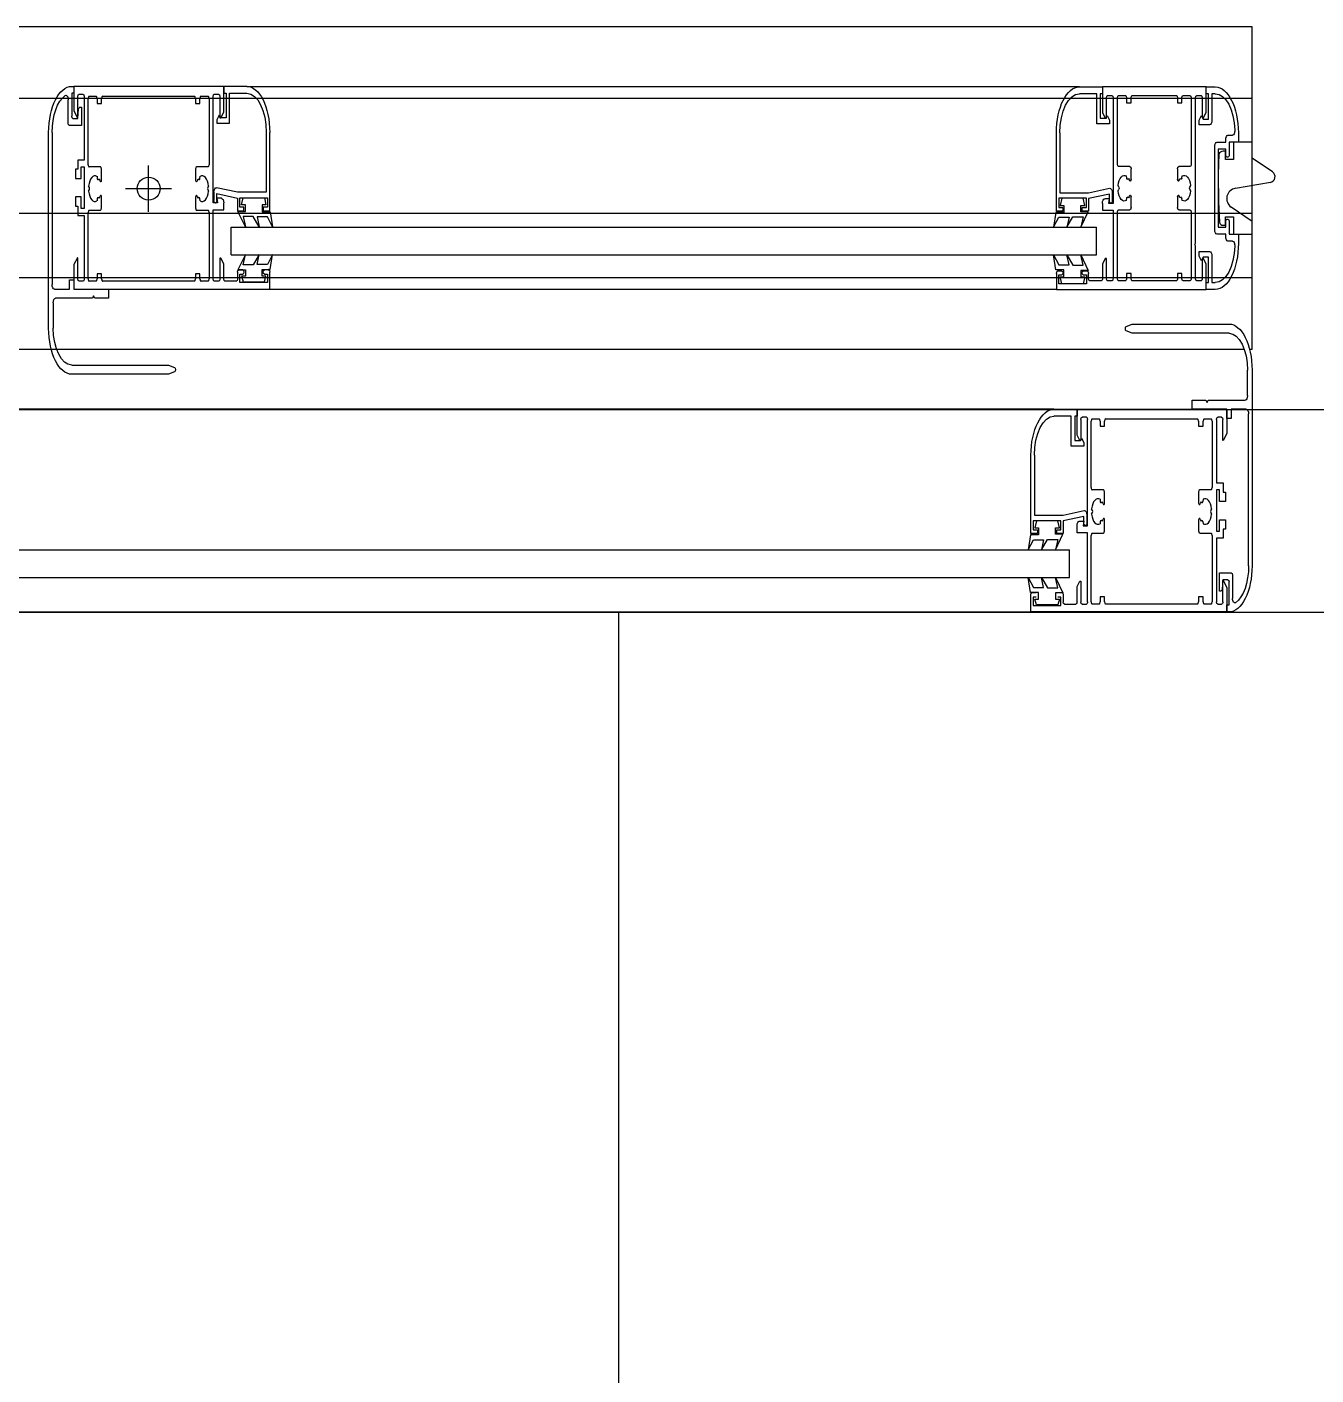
# Model space of a CAD drawing. Header units: millimetres. Extents: x 1478096 to 1808313, y 619971 to 762366.
# Drawn here: x 1616256 to 1617375, y 648465 to 649636 of the extents above; entities that cross this region are included whole.
import ezdxf

# ---------------------------------------------------------------- set-up
doc = ezdxf.new("R2010")
doc.units = ezdxf.units.MM
doc.header["$LTSCALE"] = 10
doc.layers.add('DC-ARQ-CARPINTERIAS', color=7, linetype='Continuous')

# ---------------------------------------------------------------- blocks, each defined once
blk = doc.blocks.new('PUERTAS AUTO.')
at = {"layer": 'DC-ARQ-CARPINTERIAS', "ltscale": 200}
for p, q in [((1555.2505, 727.1951), (1555.2505, 729.0549, 0)), ((1550.9757, 727.1955), (1556.5254, 727.1955)), ((1554.7204, 727.1951), (1554.7224, 727.1951)), ((1554.7224, 727.1739), (1554.7224, 727.1951)), ((1554.7224, 727.1951), (1554.7224, 727.1891)), ((1554.7224, 727.1951), (1554.8432, 727.1951)), ((1554.8432, 727.1951), (1554.8924, 727.1951)), ((1554.8924, 727.1951), (1554.8924, 727.1803)), ((1556.2475, 727.1951), (1554.8924, 727.1951)), ((1554.7174, 727.1631), (1554.7174, 727.1834)), ((1554.7224, 727.1891), (1554.7204, 727.1891)), ((1554.7204, 727.1891), (1554.7204, 727.1691)), ((1554.7258, 727.1863), (1554.7258, 727.1679)), ((1554.7302, 727.1883), (1554.7268, 727.1883)), ((1554.7312, 727.1311), (1554.7312, 727.1863)), ((1554.735, 727.1287), (1554.735, 727.1863)), ((1554.736, 727.1883), (1554.742, 727.1883)), ((1554.743, 727.1863), (1554.743, 727.1819)), ((1554.743, 727.1819), (1554.7468, 727.1819)), ((1554.7468, 727.1819), (1554.7468, 727.1863)), ((1554.7478, 727.1883), (1554.8274, 727.1883)), ((1554.8284, 727.1863), (1554.8284, 727.1819)), ((1554.8284, 727.1819), (1554.8322, 727.1819)), ((1554.8322, 727.1819), (1554.8322, 727.1863)), ((1554.8332, 727.1883), (1554.8392, 727.1883)), ((1554.8402, 727.1863), (1554.8402, 727.1287)), ((1554.8432, 727.1863), (1554.8432, 727.1263)), ((1554.848, 727.1883), (1554.8442, 727.1883)), ((1554.849, 727.1683), (1554.849, 727.1863)), ((1554.8524, 727.1863), (1554.8524, 727.1751)), ((1554.8634, 727.1883), (1554.8534, 727.1883)), ((1554.8644, 727.1803), (1554.8644, 727.1863)), ((1554.8664, 727.1895), (1554.8664, 727.1823)), ((1554.8904, 727.1895), (1554.8664, 727.1895)), ((1554.8664, 727.1823), (1554.869, 727.1823)), ((1554.8677, 727.1841), (1554.8691, 727.189)), ((1554.8711, 727.1841), (1554.8677, 727.1841)), ((1554.8691, 727.189), (1554.8691, 727.189)), ((1554.8691, 727.189), (1554.8876, 727.189)), ((1554.8711, 727.1785), (1554.8711, 727.1841)), ((1554.8877, 727.1841), (1554.8858, 727.1841)), ((1554.8858, 727.1841), (1554.8858, 727.1781)), ((1554.8876, 727.189), (1554.889, 727.1841)), ((1554.889, 727.1841), (1554.8877, 727.1841)), ((1554.8878, 727.1823), (1554.8904, 727.1823)), ((1554.8904, 727.1823), (1554.8904, 727.1895)), ((1554.7254, 727.1679), (1554.7224, 727.1739)), ((1554.7258, 727.1671), (1554.7264, 727.1754)), ((1554.7274, 727.1771), (1554.7288, 727.1771)), ((1554.7288, 727.1771), (1554.7288, 727.1611)), ((1554.8524, 727.1731), (1554.85, 727.1683)), ((1554.8524, 727.1751), (1554.8524, 727.1731)), ((1554.8712, 727.1651), (1554.8647, 727.1785)), ((1554.8647, 727.1785), (1554.8711, 727.1785)), ((1554.869, 727.1783), (1554.8654, 727.1783)), ((1554.8691, 727.1741), (1554.8712, 727.1651)), ((1554.8781, 727.1741), (1554.8691, 727.1741)), ((1554.8833, 727.1651), (1554.8781, 727.1741)), ((1554.8903, 727.1738), (1554.8814, 727.1738)), ((1554.8814, 727.1738), (1554.8833, 727.1651)), ((1554.8858, 727.1781), (1554.8912, 727.1781)), ((1554.8914, 727.1783), (1554.8878, 727.1783)), ((1554.8947, 727.1651), (1554.8903, 727.1738)), ((1554.8912, 727.1781), (1554.8911, 727.1781)), ((1554.8911, 727.1781), (1554.8927, 727.1781)), ((1554.8927, 727.1781), (1554.8947, 727.1651)), ((1554.7288, 727.1611), (1554.7184, 727.1611)), ((1554.7214, 727.1671), (1554.7258, 727.1671)), ((1554.7258, 727.1679), (1554.7254, 727.1679)), ((1554.85, 727.1683), (1554.849, 727.1683)), ((1554.859, 727.1651), (1554.859, 727.1411)), ((1556.2824, 727.1651), (1554.859, 727.1651)), ((1554.7004, 726.9851), (1554.7004, 727.1551)), ((1554.7034, 727.1551), (1554.7034, 727.0231)), ((1556.2824, 727.1411), (1554.859, 727.1411)), ((1554.8712, 727.1411), (1554.8647, 727.1277)), ((1554.8691, 727.1321), (1554.8712, 727.1411)), ((1554.8833, 727.1411), (1554.8781, 727.1321)), ((1554.8814, 727.1324), (1554.8833, 727.1411)), ((1554.8947, 727.1411), (1554.8903, 727.1324)), ((1554.8927, 727.1281), (1554.8947, 727.1411)), ((1554.7236, 727.1151), (1554.7236, 727.1231)), ((1554.7236, 727.1231), (1554.7256, 727.1231)), ((1554.7256, 727.1231), (1554.7256, 727.1311)), ((1554.7256, 727.1311), (1554.7312, 727.1311)), ((1554.7312, 727.1251), (1554.7286, 727.1251)), ((1554.7286, 727.1251), (1554.7286, 727.1151)), ((1554.7312, 727.0891), (1554.7312, 727.1251)), ((1554.7458, 727.1267), (1554.736, 727.1267)), ((1554.7468, 727.1153), (1554.7468, 727.1247)), ((1554.8284, 727.1247), (1554.8284, 727.1153)), ((1554.8392, 727.1267), (1554.8294, 727.1267)), ((1554.8432, 727.1263), (1554.8524, 727.1263)), ((1554.8524, 727.1263), (1554.8524, 727.1203)), ((1554.8644, 727.1161), (1554.8644, 727.1271)), ((1554.8644, 727.1271), (1554.87, 727.1271)), ((1554.8647, 727.1277), (1554.8711, 727.1277)), ((1554.87, 727.1239), (1554.8664, 727.1239)), ((1554.8664, 727.1239), (1554.8664, 727.1159)), ((1554.8711, 727.1221), (1554.8677, 727.1221)), ((1554.8677, 727.1221), (1554.8691, 727.1159)), ((1554.8781, 727.1321), (1554.8691, 727.1321)), ((1554.87, 727.1271), (1554.87, 727.1239)), ((1554.8711, 727.1277), (1554.8711, 727.1221)), ((1554.8903, 727.1324), (1554.8814, 727.1324)), ((1554.8858, 727.1221), (1554.8858, 727.1281)), ((1554.8858, 727.1281), (1554.8912, 727.1281)), ((1554.8877, 727.1221), (1554.8858, 727.1221)), ((1554.8868, 727.1239), (1554.8868, 727.1271)), ((1554.8868, 727.1271), (1554.8924, 727.1271)), ((1554.8904, 727.1239), (1554.8868, 727.1239)), ((1554.8876, 727.1159), (1554.889, 727.1221)), ((1554.889, 727.1221), (1554.8877, 727.1221)), ((1554.8904, 727.1159), (1554.8904, 727.1239)), ((1554.8912, 727.1281), (1554.8911, 727.1281)), ((1554.8911, 727.1281), (1554.8927, 727.1281)), ((1554.8924, 727.1271), (1554.8924, 727.0591)), ((1554.7286, 727.1151), (1554.7236, 727.1151)), ((1554.7362, 727.1087), (1554.7355, 727.1102)), ((1554.7427, 727.1185), (1554.743, 727.1166)), ((1554.7437, 727.1157), (1554.7447, 727.1163)), ((1554.8305, 727.1163), (1554.8314, 727.1157)), ((1554.8322, 727.1166), (1554.8324, 727.1185)), ((1554.8397, 727.1102), (1554.839, 727.1087)), ((1554.847, 727.1203), (1554.8432, 727.1203)), ((1554.8432, 727.1203), (1554.8432, 727.1071)), ((1554.8439, 727.1111), (1554.8439, 727.1181)), ((1554.8449, 727.1201), (1554.8454, 727.1201)), ((1554.8644, 727.1111), (1554.8461, 727.1071)), ((1554.8464, 727.1163), (1554.847, 727.1203)), ((1554.8464, 727.1181), (1554.8464, 727.1122)), ((1554.8504, 727.1163), (1554.8464, 727.1163)), ((1554.8464, 727.1122), (1554.8644, 727.1161)), ((1554.8894, 727.1111), (1554.8644, 727.1111)), ((1554.8664, 727.1159), (1554.8904, 727.1159)), ((1554.8691, 727.1159), (1554.8691, 727.1159)), ((1554.8691, 727.1159), (1554.8876, 727.1159)), ((1554.8894, 727.0591), (1554.8894, 727.1111)), ((1554.7236, 727.0991), (1554.7286, 727.0991)), ((1554.7236, 727.0911), (1554.7236, 727.0991)), ((1554.7286, 727.0991), (1554.7286, 727.0891)), ((1554.7355, 727.1056), (1554.7362, 727.107)), ((1554.743, 727.0992), (1554.7427, 727.0973)), ((1554.7447, 727.0995), (1554.7437, 727.1)), ((1554.7468, 727.0911), (1554.7468, 727.1005)), ((1554.8284, 727.1005), (1554.8284, 727.0911)), ((1554.8314, 727.1), (1554.8305, 727.0995)), ((1554.8324, 727.0973), (1554.8322, 727.0992)), ((1554.839, 727.107), (1554.8397, 727.1056)), ((1554.8432, 727.1071), (1554.8432, 727.0279)), ((1554.7256, 727.0911), (1554.7236, 727.0911)), ((1554.7256, 727.0831), (1554.7256, 727.0911)), ((1554.7286, 727.0891), (1554.7312, 727.0891)), ((1554.735, 727.0295), (1554.735, 727.0871)), ((1554.736, 727.0891), (1554.7458, 727.0891)), ((1554.8294, 727.0891), (1554.8392, 727.0891)), ((1554.8402, 727.0871), (1554.8402, 727.0295)), ((1554.7312, 727.0831), (1554.7256, 727.0831)), ((1554.7312, 727.0279), (1554.7312, 727.0831)), ((1554.7224, 727.0403), (1554.7254, 727.0463)), ((1554.7224, 727.0191), (1554.7224, 727.0403)), ((1554.7254, 727.0463), (1554.7258, 727.0463)), ((1554.7258, 727.0463), (1554.7258, 727.0279)), ((1554.8464, 727.0511), (1554.8574, 727.0511)), ((1554.8464, 727.0481), (1554.8464, 727.0511)), ((1554.8484, 727.0441), (1554.8464, 727.0481)), ((1554.8494, 727.0463), (1554.8484, 727.0441)), ((1554.849, 727.0279), (1554.849, 727.0463)), ((1554.849, 727.0463), (1554.85, 727.0463)), ((1554.8544, 727.0463), (1554.8494, 727.0463)), ((1554.85, 727.0463), (1554.8524, 727.0415)), ((1554.8524, 727.0415), (1554.8524, 727.0191)), ((1554.8544, 727.0251), (1554.8544, 727.0463)), ((1554.8574, 727.0511), (1554.8574, 727.0251)), ((1554.743, 727.0339), (1554.743, 727.0295)), ((1554.7468, 727.0339), (1554.743, 727.0339)), ((1554.7468, 727.0295), (1554.7468, 727.0339)), ((1554.8322, 727.0339), (1554.8284, 727.0339)), ((1554.8284, 727.0339), (1554.8284, 727.0295)), ((1554.8322, 727.0295), (1554.8322, 727.0339)), ((1550.9757, 727.0195), (1556.5254, 727.0195)), ((1554.7054, 727.0191), (1554.7184, 727.0191)), ((1554.7184, 727.0191), (1554.7184, 727.0271)), ((1554.7184, 727.0271), (1554.7224, 727.0271)), ((1554.7224, 727.0271), (1554.7224, 727.0191)), ((1554.7224, 727.0191), (1554.7524, 727.0191)), ((1554.8432, 727.0191), (1554.7224, 727.0191)), ((1554.7268, 727.0259), (1554.7302, 727.0259)), ((1554.742, 727.0275), (1554.736, 727.0275)), ((1554.8274, 727.0275), (1554.7478, 727.0275)), ((1554.7524, 727.0191), (1554.7524, 727.0111)), ((1554.8392, 727.0275), (1554.8332, 727.0275)), ((1554.8524, 727.0191), (1554.8432, 727.0191)), ((1554.8442, 727.0259), (1554.848, 727.0259)), ((1554.8524, 727.0191), (1554.8524, 727.0251)), ((1554.8524, 727.0251), (1554.8544, 727.0251)), ((1554.8724, 727.0191), (1554.8524, 727.0191)), ((1554.8574, 727.0251), (1554.8724, 727.0251)), ((1554.8724, 727.0191), (1556.2675, 727.0191)), ((1554.7044, 727.0071), (1554.7044, 726.9851)), ((1554.7384, 727.0111), (1554.7064, 727.0111)), ((1554.7394, 727.0131), (1554.7384, 727.0111)), ((1554.7404, 727.0111), (1554.7394, 727.0131)), ((1554.7524, 727.0111), (1554.7404, 727.0111)), ((1555.6362, 726.9866), (1555.6414, 726.9887)), ((1555.6414, 726.9807), (1555.6362, 726.9827)), ((1555.6414, 726.9887), (1555.7254, 726.9887)), ((1555.7254, 726.9807), (1555.6414, 726.9807)), ((1554.7004, 726.9671), (1554.7004, 726.6871)), ((1554.7004, 726.9671), (1554.7025, 726.9671)), ((1554.7072, 726.9671), (1556.4541, 726.9671)), ((1554.7204, 726.9531), (1554.8044, 726.9531)), ((1554.8044, 726.9531), (1554.8096, 726.951)), ((1554.8096, 726.9471), (1554.8044, 726.9451)), ((1555.7414, 726.9267), (1555.7414, 726.9487)), ((1555.7454, 726.9487), (1555.7454, 726.7787)), ((1554.8044, 726.9451), (1554.7204, 726.9451)), ((1554.7323, 726.9151), (1554.7403, 726.9151)), ((1554.7403, 726.9151), (1554.7403, 726.8931)), ((1554.7403, 726.9151), (1554.7403, 726.9091)), ((1554.8703, 726.9151), (1554.7403, 726.9151)), ((1554.8703, 726.9011), (1554.8703, 726.9151)), ((1554.8703, 726.9151), (1555.6934, 726.9151)), ((1555.5534, 726.9151), (1555.5534, 726.8999)), ((1555.6934, 726.9147), (1555.6934, 726.9227)), ((1555.6934, 726.9227), (1555.7054, 726.9227)), ((1555.7234, 726.9147), (1555.6934, 726.9147)), ((1555.7054, 726.9227), (1555.7064, 726.9207)), ((1555.7064, 726.9207), (1555.7074, 726.9227)), ((1555.7074, 726.9227), (1555.7394, 726.9227)), ((1555.7234, 726.8935), (1555.7234, 726.9147)), ((1555.7234, 726.9067), (1555.7234, 726.9147)), ((1555.7404, 726.9147), (1555.7274, 726.9147)), ((1555.7274, 726.9147), (1555.7274, 726.9067)), ((1554.7004, 726.9051), (1556.4421, 726.9051)), ((1554.7353, 726.9091), (1554.7323, 726.9091)), ((1554.7353, 726.8861), (1554.7353, 726.9091)), ((1554.7383, 726.9091), (1554.7383, 726.8871)), ((1554.7403, 726.9091), (1554.7383, 726.9091)), ((1554.7437, 726.8883), (1554.7437, 726.9055)), ((1554.7447, 726.9075), (1554.7485, 726.9075)), ((1554.7495, 726.9055), (1554.7495, 726.8773)), ((1554.7533, 726.8479), (1554.7533, 726.9055)), ((1554.7543, 726.9075), (1554.7603, 726.9075)), ((1554.7613, 726.9055), (1554.7613, 726.9011)), ((1554.7613, 726.9011), (1554.7651, 726.9011)), ((1554.7651, 726.9011), (1554.7651, 726.9055)), ((1554.7661, 726.9075), (1554.8045, 726.9075)), ((1554.8055, 726.9055), (1554.8055, 726.9011)), ((1554.8055, 726.9011), (1554.8093, 726.9011)), ((1554.8093, 726.9011), (1554.8093, 726.9055)), ((1554.8103, 726.9075), (1554.8163, 726.9075)), ((1554.8173, 726.9055), (1554.8173, 726.8479)), ((1554.8211, 726.8463), (1554.8211, 726.9055)), ((1554.8221, 726.9075), (1554.8259, 726.9075)), ((1554.8269, 726.9055), (1554.8269, 726.8883)), ((1554.8303, 726.8931), (1554.8303, 726.9055)), ((1554.8313, 726.9075), (1554.8413, 726.9075)), ((1554.8423, 726.9055), (1554.8423, 726.9011)), ((1554.8443, 726.9103), (1554.8683, 726.9103)), ((1554.8443, 726.9023), (1554.8443, 726.9103)), ((1554.8471, 726.9023), (1554.8443, 726.9023)), ((1554.8457, 726.9041), (1554.8471, 726.9103)), ((1554.8491, 726.9041), (1554.8457, 726.9041)), ((1554.8471, 726.9103), (1554.8471, 726.9103)), ((1554.8471, 726.9103), (1554.8656, 726.9103)), ((1554.8491, 726.8985), (1554.8491, 726.9041)), ((1554.8638, 726.9041), (1554.8638, 726.8981)), ((1554.8656, 726.9041), (1554.8638, 726.9041)), ((1554.8683, 726.9023), (1554.8655, 726.9023)), ((1554.8656, 726.9103), (1554.8669, 726.9041)), ((1554.8669, 726.9041), (1554.8656, 726.9041)), ((1554.8683, 726.9103), (1554.8683, 726.9023)), ((1555.5554, 726.9019), (1555.5554, 726.9091)), ((1555.5554, 726.9091), (1555.5794, 726.9091)), ((1555.558, 726.9019), (1555.5554, 726.9019)), ((1555.5581, 726.9085), (1555.5568, 726.9036)), ((1555.5568, 726.9036), (1555.5581, 726.9036)), ((1555.5766, 726.9085), (1555.5581, 726.9085)), ((1555.5581, 726.9036), (1555.5599, 726.9036)), ((1555.5599, 726.9036), (1555.5599, 726.8976)), ((1555.5746, 726.8981), (1555.5746, 726.9036)), ((1555.5746, 726.9036), (1555.578, 726.9036)), ((1555.578, 726.9036), (1555.5766, 726.9085)), ((1555.5766, 726.9085), (1555.5766, 726.9085)), ((1555.5794, 726.9019), (1555.5768, 726.9019)), ((1555.5794, 726.9091), (1555.5794, 726.9019)), ((1555.5814, 726.8999), (1555.5814, 726.9059)), ((1555.5824, 726.9079), (1555.5924, 726.9079)), ((1555.5934, 726.9059), (1555.5934, 726.8947)), ((1555.5968, 726.8879), (1555.5968, 726.9059)), ((1555.5978, 726.9079), (1555.6016, 726.9079)), ((1555.6026, 726.9059), (1555.6026, 726.8459)), ((1555.606, 726.8483), (1555.606, 726.9059)), ((1555.607, 726.9079), (1555.613, 726.9079)), ((1555.614, 726.9059), (1555.614, 726.9015)), ((1555.614, 726.9015), (1555.6178, 726.9015)), ((1555.6178, 726.9015), (1555.6178, 726.9059)), ((1555.6188, 726.9079), (1555.6984, 726.9079)), ((1555.6994, 726.9059), (1555.6994, 726.9015)), ((1555.6994, 726.9015), (1555.7032, 726.9015)), ((1555.7032, 726.9015), (1555.7032, 726.9059)), ((1555.7042, 726.9079), (1555.7102, 726.9079)), ((1555.7112, 726.9059), (1555.7112, 726.8483)), ((1555.7146, 726.8507), (1555.7146, 726.9059)), ((1555.7156, 726.9079), (1555.719, 726.9079)), ((1555.72, 726.9059), (1555.72, 726.8875)), ((1555.7274, 726.9067), (1555.7234, 726.9067)), ((1555.7424, 726.7787), (1555.7424, 726.9107)), ((1554.7403, 726.8931), (1554.7427, 726.8883)), ((1554.7427, 726.8883), (1554.7437, 726.8883)), ((1554.7428, 726.8871), (1554.7443, 726.8901)), ((1554.7443, 726.8901), (1554.7463, 726.8861)), ((1554.8269, 726.8883), (1554.8279, 726.8883)), ((1554.8279, 726.8883), (1554.8303, 726.8931)), ((1554.8427, 726.8985), (1554.8491, 726.8985)), ((1554.8491, 726.8851), (1554.8427, 726.8985)), ((1554.8433, 726.8991), (1554.8471, 726.8991)), ((1554.8471, 726.8941), (1554.8491, 726.8851)), ((1554.8561, 726.8941), (1554.8471, 726.8941)), ((1554.8613, 726.8851), (1554.8561, 726.8941)), ((1554.8593, 726.8938), (1554.8613, 726.8851)), ((1554.8683, 726.8938), (1554.8593, 726.8938)), ((1554.8638, 726.8981), (1554.8691, 726.8981)), ((1554.8655, 726.8991), (1554.8693, 726.8991)), ((1554.8727, 726.8851), (1554.8683, 726.8938)), ((1554.8691, 726.8981), (1554.8707, 726.8981)), ((1554.8691, 726.8981), (1554.8691, 726.8981)), ((1554.8707, 726.8981), (1554.8727, 726.8851)), ((1555.5531, 726.8976), (1555.5511, 726.8847)), ((1555.5511, 726.8847), (1555.5555, 726.8934)), ((1555.5547, 726.8976), (1555.5531, 726.8976)), ((1555.5544, 726.8979), (1555.558, 726.8979)), ((1555.5599, 726.8976), (1555.5546, 726.8976)), ((1555.5546, 726.8976), (1555.5547, 726.8976)), ((1555.5555, 726.8934), (1555.5644, 726.8934)), ((1555.5625, 726.8847), (1555.5677, 726.8937)), ((1555.5644, 726.8934), (1555.5625, 726.8847)), ((1555.5677, 726.8937), (1555.5766, 726.8937)), ((1555.5746, 726.8847), (1555.5811, 726.8981)), ((1555.5811, 726.8981), (1555.5746, 726.8981)), ((1555.5766, 726.8937), (1555.5746, 726.8847)), ((1555.5768, 726.8979), (1555.5804, 726.8979)), ((1555.5934, 726.8947), (1555.5934, 726.8927)), ((1555.5934, 726.8927), (1555.5958, 726.8879)), ((1555.5958, 726.8879), (1555.5968, 726.8879)), ((1555.7204, 726.8875), (1555.7234, 726.8935)), ((1554.7463, 726.8821), (1554.7373, 726.8821)), ((1554.7383, 726.8871), (1554.7428, 726.8871)), ((1554.7463, 726.8861), (1554.7463, 726.8821)), ((1554.7495, 726.8773), (1554.7501, 726.8761)), ((1554.7501, 726.8761), (1554.7495, 726.8749)), ((1554.8354, 726.8851), (1554.8354, 726.8611)), ((1555.5868, 726.8851), (1554.8354, 726.8851)), ((1555.5868, 726.8851), (1555.5868, 726.8611)), ((1555.72, 726.8875), (1555.7204, 726.8875)), ((1554.7164, 726.8671), (1554.7004, 726.8671)), ((1554.7004, 726.8671), (1554.7004, 726.8561)), ((1554.7123, 726.8671), (1554.7123, 726.8751)), ((1554.7203, 726.8671), (1554.7123, 726.8671)), ((1554.7164, 726.8521), (1554.7164, 726.8671)), ((1554.7174, 726.8731), (1554.7213, 726.8731)), ((1554.7203, 726.8561), (1554.7203, 726.8671)), ((1554.7233, 726.8691), (1554.7233, 726.8671)), ((1554.7233, 726.8671), (1554.7308, 726.8671)), ((1554.7495, 726.8749), (1554.7495, 726.8403)), ((1554.7004, 726.8561), (1554.7185, 726.8435)), ((1554.7223, 726.8541), (1554.7213, 726.8541)), ((1554.7233, 726.8611), (1554.7233, 726.8561)), ((1554.7298, 726.8611), (1554.7233, 726.8611)), ((1554.7256, 726.8591), (1554.7236, 726.8591)), ((1554.7236, 726.8591), (1554.7236, 726.8521)), ((1554.7296, 726.8391), (1554.7286, 726.8567)), ((1554.7298, 726.7931), (1554.7298, 726.8611)), ((1554.7328, 726.8631), (1554.7328, 726.7911)), ((1555.5868, 726.8611), (1554.8354, 726.8611)), ((1554.8491, 726.8611), (1554.8427, 726.8477)), ((1554.8471, 726.8521), (1554.8491, 726.8611)), ((1554.8613, 726.8611), (1554.8561, 726.8521)), ((1554.8593, 726.8524), (1554.8613, 726.8611)), ((1554.8727, 726.8611), (1554.8683, 726.8524)), ((1554.8707, 726.8481), (1554.8727, 726.8611)), ((1555.5531, 726.8477), (1555.5511, 726.8607)), ((1555.5511, 726.8607), (1555.5555, 726.8519)), ((1555.5644, 726.8519), (1555.5625, 726.8607)), ((1555.5625, 726.8607), (1555.5677, 726.8517)), ((1555.5766, 726.8516), (1555.5746, 726.8607)), ((1555.5746, 726.8607), (1555.5811, 726.8473)), ((1554.7004, 726.8491), (1556.4421, 726.8491)), ((1554.7236, 726.8521), (1554.7164, 726.8521)), ((1554.7641, 726.8459), (1554.7543, 726.8459)), ((1554.7651, 726.8345), (1554.7651, 726.8439)), ((1554.8055, 726.8439), (1554.8055, 726.8345)), ((1554.8163, 726.8459), (1554.8065, 726.8459)), ((1554.8303, 726.8463), (1554.8211, 726.8463)), ((1554.8303, 726.8403), (1554.8303, 726.8463)), ((1554.8423, 726.8471), (1554.8479, 726.8471)), ((1554.8423, 726.8361), (1554.8423, 726.8471)), ((1554.8427, 726.8477), (1554.8491, 726.8477)), ((1554.8443, 726.8439), (1554.8443, 726.8359)), ((1554.8479, 726.8439), (1554.8443, 726.8439)), ((1554.8457, 726.8421), (1554.8471, 726.8359)), ((1554.8491, 726.8421), (1554.8457, 726.8421)), ((1554.8561, 726.8521), (1554.8471, 726.8521)), ((1554.8479, 726.8471), (1554.8479, 726.8439)), ((1554.8491, 726.8477), (1554.8491, 726.8421)), ((1554.8683, 726.8524), (1554.8593, 726.8524)), ((1554.8638, 726.8481), (1554.8691, 726.8481)), ((1554.8638, 726.8421), (1554.8638, 726.8481)), ((1554.8656, 726.8421), (1554.8638, 726.8421)), ((1554.8647, 726.8471), (1554.8703, 726.8471)), ((1554.8647, 726.8439), (1554.8647, 726.8471)), ((1554.8683, 726.8439), (1554.8647, 726.8439)), ((1554.8669, 726.8421), (1554.8656, 726.8421)), ((1554.8656, 726.8359), (1554.8669, 726.8421)), ((1554.8683, 726.8359), (1554.8683, 726.8439)), ((1554.8691, 726.8481), (1554.8707, 726.8481)), ((1554.8691, 726.8481), (1554.8691, 726.8481)), ((1554.8703, 726.8471), (1554.8703, 726.7791)), ((1555.5547, 726.8477), (1555.5531, 726.8477)), ((1555.559, 726.8467), (1555.5534, 726.8467)), ((1555.5534, 726.8467), (1555.5534, 726.7787)), ((1555.5599, 726.8477), (1555.5546, 726.8477)), ((1555.5546, 726.8477), (1555.5547, 726.8477)), ((1555.5554, 726.8355), (1555.5554, 726.8435)), ((1555.5554, 726.8435), (1555.559, 726.8435)), ((1555.5555, 726.8519), (1555.5644, 726.8519)), ((1555.5581, 726.8355), (1555.5568, 726.8417)), ((1555.5568, 726.8417), (1555.5581, 726.8417)), ((1555.5581, 726.8417), (1555.5599, 726.8417)), ((1555.559, 726.8435), (1555.559, 726.8467)), ((1555.5599, 726.8417), (1555.5599, 726.8477)), ((1555.5677, 726.8517), (1555.5766, 726.8516)), ((1555.5811, 726.8473), (1555.5746, 726.8473)), ((1555.5746, 726.8473), (1555.5746, 726.8417)), ((1555.5746, 726.8417), (1555.578, 726.8417)), ((1555.5814, 726.8467), (1555.5758, 726.8467)), ((1555.5758, 726.8467), (1555.5758, 726.8435)), ((1555.5758, 726.8435), (1555.5794, 726.8435)), ((1555.578, 726.8417), (1555.5766, 726.8355)), ((1555.5794, 726.8435), (1555.5794, 726.8355)), ((1555.5814, 726.8357), (1555.5814, 726.8467)), ((1555.6026, 726.8459), (1555.5934, 726.8459)), ((1555.5934, 726.8459), (1555.5934, 726.8399)), ((1555.6168, 726.8463), (1555.607, 726.8463)), ((1555.6178, 726.8349), (1555.6178, 726.8443)), ((1555.6586, 726.8475), (1555.6586, 726.8075)), ((1555.6994, 726.8443), (1555.6994, 726.8349)), ((1555.7102, 726.8463), (1555.7004, 726.8463)), ((1555.7202, 726.8507), (1555.7146, 726.8507)), ((1555.7146, 726.8087), (1555.7146, 726.8447)), ((1555.7146, 726.8447), (1555.7172, 726.8447)), ((1555.7172, 726.8447), (1555.7172, 726.8347)), ((1555.7202, 726.8427), (1555.7202, 726.8507)), ((1555.7222, 726.8427), (1555.7202, 726.8427)), ((1555.7222, 726.8347), (1555.7222, 726.8427)), ((1554.7298, 726.8151), (1554.7296, 726.8391)), ((1554.7495, 726.8403), (1554.7495, 726.7487)), ((1554.7546, 726.8279), (1554.7539, 726.8294)), ((1554.7611, 726.8377), (1554.7614, 726.8358)), ((1554.7621, 726.8349), (1554.7631, 726.8355)), ((1554.8076, 726.8355), (1554.8086, 726.8349)), ((1554.8093, 726.8358), (1554.8096, 726.8377)), ((1554.8168, 726.8294), (1554.8161, 726.8279)), ((1554.8211, 726.8403), (1554.8249, 726.8403)), ((1554.8211, 726.7487), (1554.8211, 726.8403)), ((1554.8218, 726.8311), (1554.8218, 726.8381)), ((1554.8228, 726.8401), (1554.8233, 726.8401)), ((1554.8423, 726.8311), (1554.8241, 726.8271)), ((1554.8249, 726.8403), (1554.8243, 726.8363)), ((1554.8243, 726.8381), (1554.8243, 726.8322)), ((1554.8243, 726.8363), (1554.8283, 726.8363)), ((1554.8243, 726.8322), (1554.8423, 726.8361)), ((1554.8673, 726.8311), (1554.8423, 726.8311)), ((1554.8443, 726.8359), (1554.8683, 726.8359)), ((1554.8471, 726.8359), (1554.8471, 726.8359)), ((1554.8471, 726.8359), (1554.8656, 726.8359)), ((1554.8673, 726.7791), (1554.8673, 726.8311)), ((1555.5794, 726.8355), (1555.5554, 726.8355)), ((1555.5564, 726.7787), (1555.5564, 726.8307)), ((1555.5564, 726.8307), (1555.5814, 726.8307)), ((1555.5766, 726.8355), (1555.5581, 726.8355)), ((1555.5766, 726.8355), (1555.5766, 726.8355)), ((1555.5994, 726.8318), (1555.5814, 726.8357)), ((1555.5814, 726.8307), (1555.5997, 726.8267)), ((1555.5954, 726.8359), (1555.5994, 726.8359)), ((1555.5994, 726.8359), (1555.5988, 726.8399)), ((1555.5988, 726.8399), (1555.6026, 726.8399)), ((1555.5994, 726.8377), (1555.5994, 726.8318)), ((1555.6009, 726.8397), (1555.6004, 726.8397)), ((1555.6019, 726.8307), (1555.6019, 726.8377)), ((1555.6026, 726.8399), (1555.6026, 726.8267)), ((1555.6072, 726.8283), (1555.6065, 726.8297)), ((1555.6137, 726.8381), (1555.614, 726.8362)), ((1555.6147, 726.8353), (1555.6157, 726.8358)), ((1555.7015, 726.8358), (1555.7024, 726.8353)), ((1555.7032, 726.8362), (1555.7034, 726.8381)), ((1555.7107, 726.8297), (1555.71, 726.8283)), ((1555.7172, 726.8347), (1555.7222, 726.8347)), ((1554.7149, 726.8272), (1554.6845, 726.822)), ((1554.7539, 726.8248), (1554.7546, 726.8262)), ((1554.7614, 726.8184), (1554.7611, 726.8165)), ((1554.7631, 726.8187), (1554.7621, 726.8192)), ((1554.7651, 726.8103), (1554.7651, 726.8197)), ((1554.8055, 726.8197), (1554.8055, 726.8103)), ((1554.8086, 726.8192), (1554.8076, 726.8187)), ((1554.8096, 726.8165), (1554.8093, 726.8184)), ((1554.8161, 726.8262), (1554.8168, 726.8248)), ((1555.6026, 726.8267), (1555.6026, 726.7475)), ((1555.6065, 726.8252), (1555.6072, 726.8266)), ((1555.614, 726.8188), (1555.6137, 726.8168)), ((1555.6157, 726.8191), (1555.6147, 726.8196)), ((1555.6178, 726.8107), (1555.6178, 726.8201)), ((1555.6786, 726.8275), (1555.6386, 726.8275)), ((1555.6994, 726.8201), (1555.6994, 726.8107)), ((1555.7024, 726.8196), (1555.7015, 726.8191)), ((1555.7034, 726.8168), (1555.7032, 726.8188)), ((1555.71, 726.8266), (1555.7107, 726.8252)), ((1555.7222, 726.8187), (1555.7172, 726.8187)), ((1555.7172, 726.8187), (1555.7172, 726.8087)), ((1555.7222, 726.8107), (1555.7222, 726.8187)), ((1554.6826, 726.8129), (1554.7004, 726.8011)), ((1554.7293, 726.7974), (1554.7298, 726.8151)), ((1554.7533, 726.7487), (1554.7533, 726.8063)), ((1554.7543, 726.8083), (1554.7641, 726.8083)), ((1554.8065, 726.8083), (1554.8163, 726.8083)), ((1554.8173, 726.8063), (1554.8173, 726.7487)), ((1555.606, 726.7491), (1555.606, 726.8067)), ((1555.607, 726.8087), (1555.6168, 726.8087)), ((1555.7004, 726.8087), (1555.7102, 726.8087)), ((1555.7112, 726.8067), (1555.7112, 726.7491)), ((1555.7172, 726.8087), (1555.7146, 726.8087)), ((1555.7202, 726.8027), (1555.7202, 726.8107)), ((1555.7202, 726.8107), (1555.7222, 726.8107)), ((1554.7004, 726.8011), (1554.7004, 726.7871)), ((1554.7164, 726.7871), (1554.7164, 726.8021)), ((1554.7164, 726.8021), (1554.7236, 726.8021)), ((1554.7203, 726.7871), (1554.7203, 726.7981)), ((1554.7213, 726.8001), (1554.7223, 726.8001)), ((1554.7233, 726.7981), (1554.7233, 726.7931)), ((1554.7236, 726.8021), (1554.7236, 726.7951)), ((1554.7236, 726.7951), (1554.7256, 726.7951)), ((1555.7146, 726.7475), (1555.7146, 726.8027)), ((1555.7146, 726.8027), (1555.7202, 726.8027)), ((1554.7004, 726.7871), (1554.7164, 726.7871)), ((1554.7123, 726.7871), (1554.7203, 726.7871)), ((1554.7123, 726.7791), (1554.7123, 726.7871)), ((1554.7233, 726.7931), (1554.7298, 726.7931)), ((1554.7233, 726.7871), (1554.7233, 726.7851)), ((1554.7308, 726.7871), (1554.7233, 726.7871)), ((1554.7213, 726.7811), (1554.7174, 726.7811)), ((1554.7373, 726.7721), (1554.7463, 726.7721)), ((1554.7463, 726.7721), (1554.7463, 726.7681)), ((1554.8243, 726.7681), (1554.8243, 726.7711)), ((1554.8243, 726.7711), (1554.8353, 726.7711)), ((1554.8353, 726.7711), (1554.8353, 726.7451)), ((1555.5994, 726.7707), (1555.5884, 726.7707)), ((1555.5884, 726.7707), (1555.5884, 726.7447)), ((1555.5994, 726.7677), (1555.5994, 726.7707)), ((1555.717, 726.7567), (1555.717, 726.7727)), ((1555.717, 726.7727), (1555.7274, 726.7727)), ((1555.7284, 726.7707), (1555.7284, 726.7504)), ((1554.7353, 726.7451), (1554.7353, 726.7681)), ((1554.7383, 726.7671), (1554.7383, 726.7451)), ((1554.7428, 726.7671), (1554.7383, 726.7671)), ((1554.7427, 726.7659), (1554.7403, 726.7611)), ((1554.7403, 726.7611), (1554.7403, 726.7391)), ((1554.7437, 726.7659), (1554.7427, 726.7659)), ((1554.7443, 726.7641), (1554.7428, 726.7671)), ((1554.7437, 726.7487), (1554.7437, 726.7659)), ((1554.7463, 726.7681), (1554.7443, 726.7641)), ((1554.8263, 726.7641), (1554.8243, 726.7681)), ((1554.8273, 726.7663), (1554.8263, 726.7641)), ((1554.8269, 726.7663), (1554.8269, 726.7487)), ((1554.8279, 726.7663), (1554.8269, 726.7663)), ((1554.8323, 726.7663), (1554.8273, 726.7663)), ((1554.8303, 726.7615), (1554.8279, 726.7663)), ((1554.8303, 726.7391), (1554.8303, 726.7615)), ((1554.8323, 726.7451), (1554.8323, 726.7663)), ((1555.5914, 726.7447), (1555.5914, 726.7659)), ((1555.5914, 726.7659), (1555.5964, 726.7659)), ((1555.5958, 726.7659), (1555.5934, 726.7611)), ((1555.5934, 726.7611), (1555.5934, 726.7387)), ((1555.5968, 726.7659), (1555.5958, 726.7659)), ((1555.5964, 726.7659), (1555.5974, 726.7637)), ((1555.5968, 726.7475), (1555.5968, 726.7659)), ((1555.5974, 726.7637), (1555.5994, 726.7677)), ((1555.72, 726.7667), (1555.7194, 726.7584)), ((1555.7244, 726.7667), (1555.72, 726.7667)), ((1555.7204, 726.7659), (1555.72, 726.7659)), ((1555.72, 726.7659), (1555.72, 726.7475)), ((1555.7234, 726.7599), (1555.7204, 726.7659)), ((1555.7234, 726.7387), (1555.7234, 726.7599)), ((1555.7254, 726.7447), (1555.7254, 726.7647)), ((1554.7004, 726.7491), (1556.4421, 726.7491)), ((1554.7613, 726.7531), (1554.7613, 726.7487)), ((1554.7651, 726.7531), (1554.7613, 726.7531)), ((1554.7651, 726.7487), (1554.7651, 726.7531)), ((1554.8055, 726.7531), (1554.8055, 726.7487)), ((1554.8093, 726.7531), (1554.8055, 726.7531)), ((1554.8093, 726.7487), (1554.8093, 726.7531)), ((1555.613, 726.7471), (1555.607, 726.7471)), ((1555.6178, 726.7535), (1555.614, 726.7535)), ((1555.614, 726.7535), (1555.614, 726.7491)), ((1555.6178, 726.7491), (1555.6178, 726.7535)), ((1555.6984, 726.7471), (1555.6188, 726.7471)), ((1555.6994, 726.7535), (1555.6994, 726.7491)), ((1555.7032, 726.7535), (1555.6994, 726.7535)), ((1555.7032, 726.7491), (1555.7032, 726.7535)), ((1555.7102, 726.7471), (1555.7042, 726.7471)), ((1555.7184, 726.7567), (1555.717, 726.7567)), ((1554.7323, 726.7451), (1554.7353, 726.7451)), ((1554.7403, 726.7391), (1554.7323, 726.7391)), ((1554.7383, 726.7451), (1554.7403, 726.7451)), ((1554.7403, 726.7451), (1554.7403, 726.7391)), ((1554.7403, 726.7391), (1554.8303, 726.7391)), ((1554.7485, 726.7467), (1554.7447, 726.7467)), ((1554.7603, 726.7467), (1554.7543, 726.7467)), ((1554.8045, 726.7467), (1554.7661, 726.7467)), ((1554.8163, 726.7467), (1554.8103, 726.7467)), ((1554.8259, 726.7467), (1554.8221, 726.7467)), ((1554.8303, 726.7451), (1554.8323, 726.7451)), ((1554.8303, 726.7391), (1554.8303, 726.7451)), ((1554.8503, 726.7391), (1554.8303, 726.7391)), ((1554.8353, 726.7451), (1554.8503, 726.7451)), ((1554.8503, 726.7391), (1555.5705, 726.7391)), ((1555.5884, 726.7447), (1555.5734, 726.7447)), ((1555.5734, 726.7387), (1555.5934, 726.7387)), ((1555.5934, 726.7447), (1555.5914, 726.7447)), ((1555.5934, 726.7387), (1555.5934, 726.7447)), ((1555.5934, 726.7387), (1555.6026, 726.7387)), ((1555.6016, 726.7455), (1555.5978, 726.7455)), ((1555.6026, 726.7387), (1555.7234, 726.7387)), ((1555.719, 726.7455), (1555.7156, 726.7455)), ((1555.7234, 726.7387), (1555.7234, 726.7447)), ((1555.7234, 726.7447), (1555.7254, 726.7447)), ((1555.7254, 726.7387), (1555.7234, 726.7387)), ((1554.7004, 726.6871), (1556.4541, 726.6871))]:
    blk.add_line(p, q, dxfattribs=at)
blk.add_circle((1555.6586, 726.8275, 0), 0.01, dxfattribs=at)
for centre, radius, start, end in [((1554.7262, 726.8568), 0.00238, 358.3195, 106.1441), ((1554.7134, 726.8361), 0.009, 279.7198, 55.1904), ((1554.6854, 726.8171), 0.005, 99.7198, 236.3306), ((1554.7255, 726.7993), 0.00426, 271.5495, 333.4963)]:
    blk.add_arc(centre, radius, start, end, dxfattribs=at)
at = {"layer": 'DC-ARQ-CARPINTERIAS', "ltscale": 200, "extrusion": (0, 0, -1)}
for centre, major_axis, start_param, end_param in [((1554.7204, 727.1551, 0), (0, -0.04), 1.570796, 3.141593), ((1554.7204, 727.1551, 0), (0, -0.034), 1.570796, 2.801756), ((1554.7154, 727.1834, 0), (0, -0.004), 2.801756, 4.712389), ((1554.7268, 727.1863, 0), (0, -0.002), 1.570796, 3.141593), ((1554.7302, 727.1863, 0), (0, -0.002), 3.141593, 4.712389), ((1554.8442, 727.1863, 0), (0, -0.002), 1.570796, 3.141593), ((1554.848, 727.1863, 0), (0, -0.002), 3.141593, 4.712389), ((1554.8534, 727.1863, 0), (0, -0.002), 1.570796, 3.141593), ((1554.8634, 727.1863, 0), (0, -0.002), 3.141593, 4.712389), ((1554.8654, 727.1803, 0), (0, -0.002), 0, 1.570796), ((1554.8914, 727.1803, 0), (0, -0.002), -1.570796, 0), ((1554.7214, 727.1691, 0), (0, -0.002), 0, 1.570796), ((1554.7274, 727.1751, 0), (0, -0.002), 1.717047, 3.141593), ((1554.7184, 727.1631, 0), (0, -0.002), 0, 1.570796), ((1554.8449, 727.1181, 0), (0, -0.002), 1.570796, 3.141593), ((1554.8459, 727.1111, 0), (0, -0.004), -0.10832, 1.570796), ((1554.8454, 727.1181, 0), (0, -0.002), 3.141593, 4.712389), ((1554.8504, 727.1203, 0), (0, -0.004), -1.570796, 0), ((1554.8724, 727.0591, 0), (0, -0.04), 4.712389, 6.283185), ((1554.8724, 727.0591, 0), (0, -0.034), 4.712389, 6.283185), ((1554.7054, 727.0231, 0), (0, -0.004), 0, 1.570796), ((1554.7268, 727.0279, 0), (0, -0.002), 0, 1.570796), ((1554.7302, 727.0279, 0), (0, -0.002), -1.570796, 0), ((1554.8442, 727.0279, 0), (0, -0.002), 0, 1.570796), ((1554.848, 727.0279, 0), (0, -0.002), -1.570796, 0), ((1554.7064, 727.0071, 0), (0, -0.004), 1.570796, 3.141593), ((1554.7204, 726.9851, 0), (0, -0.04), 0, 1.570796), ((1554.7204, 726.9851, 0), (0, -0.032), 0, 1.570796), ((1555.6364, 726.9847, 0), (0, -0.002), 0.193727, 2.947866), ((1555.7254, 726.9487, 0), (0, -0.04), 3.141593, 4.712389), ((1555.7254, 726.9487, 0), (0, -0.032), 3.141593, 4.712389), ((1554.8094, 726.9491, 0), (0, -0.002), 3.33532, 6.089458), ((1555.7394, 726.9267, 0), (0, -0.004), -1.570796, 0), ((1554.7323, 726.8751, 0), (0, -0.04), 1.570796, 3.141593), ((1555.7404, 726.9107, 0), (0, -0.004), 3.141593, 4.712389), ((1554.7323, 726.8751, 0), (0, -0.034), 1.637512, 3.141593), ((1554.7447, 726.9055, 0), (0, -0.002), 1.570796, 3.141593), ((1554.7485, 726.9055, 0), (0, -0.002), 3.141593, 4.712389), ((1554.7543, 726.9055, 0), (0, -0.002), 1.570796, 3.141593), ((1554.7603, 726.9055, 0), (0, -0.002), 3.141593, 4.712389), ((1554.7661, 726.9055, 0), (0, -0.002), 1.570796, 3.141593), ((1554.8045, 726.9055, 0), (0, -0.002), 3.141593, 4.712389), ((1554.8103, 726.9055, 0), (0, -0.002), 1.570796, 3.141593), ((1554.8163, 726.9055, 0), (0, -0.002), 3.141593, 4.712389), ((1554.8221, 726.9055, 0), (0, -0.002), 1.570796, 3.141593), ((1554.8259, 726.9055, 0), (0, -0.002), 3.141593, 4.712389), ((1554.8313, 726.9055, 0), (0, -0.002), 1.570796, 3.141593), ((1554.8413, 726.9055, 0), (0, -0.002), 3.141593, 4.712389), ((1554.8433, 726.9011, 0), (0, -0.002), 0, 1.570796), ((1554.8471, 726.9007, 0), (0, -0.0016), 3.141593, 6.283185), ((1554.8655, 726.9007, 0), (0, 0.0016), 3.141593, 6.283185), ((1554.8693, 726.9011, 0), (0, -0.002), -1.570796, 0), ((1555.5544, 726.8999, 0), (0, -0.002), 0, 1.570796), ((1555.558, 726.8999, 0), (0, -0.002), 3.141593, 6.283185), ((1555.5768, 726.8999, 0), (0, 0.002), 3.141593, 6.283185), ((1555.5804, 726.8999, 0), (0, -0.002), -1.570796, 0), ((1555.5824, 726.9059, 0), (0, -0.002), 1.570796, 3.141593), ((1555.5924, 726.9059, 0), (0, -0.002), 3.141593, 4.712389), ((1555.5978, 726.9059, 0), (0, -0.002), 1.570796, 3.141593), ((1555.6016, 726.9059, 0), (0, -0.002), 3.141593, 4.712389), ((1555.7156, 726.9059, 0), (0, -0.002), 1.570796, 3.141593), ((1555.719, 726.9059, 0), (0, -0.002), 3.141593, 4.712389), ((1554.7174, 726.8771, 0), (0, -0.004), 0, 1.637512), ((1554.7373, 726.8861, 0), (0, -0.004), 0, 1.570796), ((1554.7213, 726.8691, 0), (0, -0.004), 3.141593, 4.712389), ((1554.7308, 726.8631, 0), (0, -0.004), 3.141593, 4.712389), ((1554.7213, 726.8561, 0), (0, -0.002), 0, 1.570796), ((1554.7223, 726.8561, 0), (0, -0.002), -1.570796, 0), ((1554.7543, 726.8479, 0), (0, -0.002), 0, 1.570796), ((1554.7641, 726.8439, 0), (0, -0.002), 3.141593, 4.712389), ((1554.8065, 726.8439, 0), (0, -0.002), 1.570796, 3.141593), ((1554.8163, 726.8479, 0), (0, -0.002), -1.570796, 0), ((1554.7593, 726.8271, 0), (0, -0.0112), 1.774481, 3.461507), ((1554.7619, 726.8361, 0), (0, -0.0012), -0.261799, 1.308997), ((1554.7593, 726.8271, 0), (0, -0.0112), 3.868876, 4.084616), ((1554.7644, 726.8345, 0), (0, -0.0014), -1.570796, 0.943023), ((1554.8062, 726.8345, 0), (0, -0.0014), -0.943023, 1.570796), ((1554.8113, 726.8271, 0), (0, -0.0112), 2.19857, 2.414309), ((1554.8087, 726.8361, 0), (0, -0.0012), -1.308997, 0.261799), ((1554.8113, 726.8271, 0), (0, -0.0112), 2.821679, 4.508704), ((1554.8228, 726.8381, 0), (0, -0.002), 1.570796, 3.141593), ((1554.8238, 726.8311, 0), (0, -0.004), -0.10832, 1.570796), ((1554.8233, 726.8381, 0), (0, -0.002), 3.141593, 4.712389), ((1554.8283, 726.8403, 0), (0, -0.004), -1.570796, 0), ((1555.5954, 726.8399, 0), (0, -0.004), 0, 1.570796), ((1555.6004, 726.8377, 0), (0, -0.002), 1.570796, 3.141593), ((1555.5999, 726.8307, 0), (0, -0.004), -1.570796, 0.10832), ((1555.6009, 726.8377, 0), (0, -0.002), 3.141593, 4.712389), ((1554.7593, 726.8271, 0), (0, -0.0112), -0.319914, 1.367112), ((1554.7541, 726.8271, 0), (0, -0.0012), 3.926991, 5.497787), ((1554.7619, 726.8181, 0), (0, -0.0012), 1.832596, 3.403392), ((1554.7593, 726.8271, 0), (0, -0.0112), -0.943023, -0.727284), ((1554.7644, 726.8197, 0), (0, -0.0014), 2.19857, 4.712389), ((1554.8062, 726.8197, 0), (0, -0.0014), 1.570796, 4.084616), ((1554.8113, 726.8271, 0), (0, -0.0112), 0.727284, 0.943023), ((1554.8087, 726.8181, 0), (0, -0.0012), 2.879793, 4.45059), ((1554.8113, 726.8271, 0), (0, -0.0112), -1.367112, 0.319914), ((1554.8165, 726.8271, 0), (0, -0.0012), 0.785398, 2.356194), ((1554.7543, 726.8063, 0), (0, -0.002), 1.570796, 3.141593), ((1554.7641, 726.8103, 0), (0, -0.002), -1.570796, 0), ((1554.8065, 726.8103, 0), (0, -0.002), 0, 1.570796), ((1554.8163, 726.8063, 0), (0, -0.002), 3.141593, 4.712389), ((1554.7213, 726.7981, 0), (0, -0.002), 1.570796, 3.141593), ((1554.7223, 726.7981, 0), (0, -0.002), 3.141593, 4.712389), ((1554.7213, 726.7851, 0), (0, -0.004), -1.570796, 0), ((1554.7308, 726.7911, 0), (0, -0.004), -1.570796, 0), ((1554.7323, 726.7791, 0), (0, -0.04), 0, 1.570796), ((1554.7174, 726.7771, 0), (0, -0.004), 1.50408, 3.141593), ((1554.7323, 726.7791, 0), (0, -0.034), 0, 1.50408), ((1554.7373, 726.7681, 0), (0, -0.004), 1.570796, 3.141593), ((1554.8503, 726.7791, 0), (0, -0.034), 4.712389, 6.283185), ((1554.8503, 726.7791, 0), (0, -0.04), 4.712389, 6.283185), ((1555.5734, 726.7787, 0), (0, -0.04), 0, 1.570796), ((1555.5734, 726.7787, 0), (0, -0.034), 0, 1.570796), ((1555.7254, 726.7787, 0), (0, -0.04), 4.712389, 6.283185), ((1555.7274, 726.7707, 0), (0, -0.002), 3.141593, 4.712389), ((1555.7254, 726.7787, 0), (0, -0.034), 4.712389, 5.943348), ((1555.7244, 726.7647, 0), (0, -0.002), 3.141593, 4.712389), ((1554.7447, 726.7487, 0), (0, -0.002), 0, 1.570796), ((1554.7485, 726.7487, 0), (0, -0.002), -1.570796, 0), ((1554.7543, 726.7487, 0), (0, -0.002), 0, 1.570796), ((1554.7603, 726.7487, 0), (0, -0.002), -1.570796, 0), ((1554.7661, 726.7487, 0), (0, -0.002), 0, 1.570796), ((1554.8045, 726.7487, 0), (0, -0.002), -1.570796, 0), ((1554.8103, 726.7487, 0), (0, -0.002), 0, 1.570796), ((1554.8163, 726.7487, 0), (0, -0.002), -1.570796, 0), ((1554.8221, 726.7487, 0), (0, -0.002), 0, 1.570796), ((1554.8259, 726.7487, 0), (0, -0.002), -1.570796, 0), ((1555.5978, 726.7475, 0), (0, -0.002), 0, 1.570796), ((1555.6016, 726.7475, 0), (0, -0.002), -1.570796, 0), ((1555.7156, 726.7475, 0), (0, -0.002), 0, 1.570796), ((1555.7184, 726.7587, 0), (0, -0.002), -1.424546, 0), ((1555.719, 726.7475, 0), (0, -0.002), -1.570796, 0), ((1555.7304, 726.7504, 0), (0, -0.004), -0.339837, 1.570796)]:
    blk.add_ellipse(centre, major_axis=major_axis, ratio=0.5, start_param=start_param, end_param=end_param, dxfattribs=at)
at = {"layer": 'DC-ARQ-CARPINTERIAS', "ltscale": 200}
for centre, major_axis, start_param, end_param in [((1554.736, 727.1863, 0), (0, -0.002), 3.141593, 4.712389), ((1554.742, 727.1863, 0), (0, -0.002), 1.570796, 3.141593), ((1554.7478, 727.1863, 0), (0, -0.002), 3.141593, 4.712389), ((1554.8274, 727.1863, 0), (0, -0.002), 1.570796, 3.141593), ((1554.8332, 727.1863, 0), (0, -0.002), 3.141593, 4.712389), ((1554.8392, 727.1863, 0), (0, -0.002), 1.570796, 3.141593), ((1554.736, 727.1287, 0), (0, -0.002), -1.570796, 0), ((1554.7458, 727.1247, 0), (0, -0.002), 1.570796, 3.141593), ((1554.8294, 727.1247, 0), (0, -0.002), 3.141593, 4.712389), ((1554.8392, 727.1287, 0), (0, -0.002), 0, 1.570796), ((1554.741, 727.1079, 0), (0, -0.0112), 2.821679, 4.508704), ((1554.7436, 727.1169, 0), (0, -0.0012), -1.308997, 0.261799), ((1554.741, 727.1079, 0), (0, -0.0112), 2.19857, 2.414309), ((1554.7461, 727.1153, 0), (0, -0.0014), -0.943023, 1.570796), ((1554.8291, 727.1153, 0), (0, -0.0014), -1.570796, 0.943023), ((1554.8342, 727.1079, 0), (0, -0.0112), 3.868876, 4.084616), ((1554.8316, 727.1169, 0), (0, -0.0012), -0.261799, 1.308997), ((1554.8342, 727.1079, 0), (0, -0.0112), 1.774481, 3.461507), ((1554.741, 727.1079, 0), (0, -0.0112), -1.367112, 0.319914), ((1554.7358, 727.1079, 0), (0, -0.0012), 0.785398, 2.356194), ((1554.7436, 727.0989, 0), (0, -0.0012), 2.879793, 4.45059), ((1554.741, 727.1079, 0), (0, -0.0112), 0.727284, 0.943023), ((1554.7461, 727.1005, 0), (0, -0.0014), 1.570796, 4.084616), ((1554.8291, 727.1005, 0), (0, -0.0014), 2.19857, 4.712389), ((1554.8342, 727.1079, 0), (0, -0.0112), -0.943023, -0.727284), ((1554.8316, 727.0989, 0), (0, -0.0012), 1.832596, 3.403392), ((1554.8342, 727.1079, 0), (0, -0.0112), -0.319914, 1.367112), ((1554.8394, 727.1079, 0), (0, -0.0012), 3.926991, 5.497787), ((1554.736, 727.0871, 0), (0, -0.002), 3.141593, 4.712389), ((1554.7458, 727.0911, 0), (0, -0.002), 0, 1.570796), ((1554.8294, 727.0911, 0), (0, -0.002), 4.712389, 6.283185), ((1554.8392, 727.0871, 0), (0, -0.002), 1.570796, 3.141593), ((1554.736, 727.0295, 0), (0, -0.002), -1.570796, 0), ((1554.742, 727.0295, 0), (0, -0.002), 0, 1.570796), ((1554.7478, 727.0295, 0), (0, -0.002), -1.570796, 0), ((1554.8274, 727.0295, 0), (0, -0.002), 0, 1.570796), ((1554.8332, 727.0295, 0), (0, -0.002), -1.570796, 0), ((1554.8392, 727.0295, 0), (0, -0.002), 0, 1.570796), ((1555.607, 726.9059, 0), (0, -0.002), 3.141593, 4.712389), ((1555.613, 726.9059, 0), (0, -0.002), 1.570796, 3.141593), ((1555.6188, 726.9059, 0), (0, -0.002), 3.141593, 4.712389), ((1555.6984, 726.9059, 0), (0, -0.002), 1.570796, 3.141593), ((1555.7042, 726.9059, 0), (0, -0.002), 3.141593, 4.712389), ((1555.7102, 726.9059, 0), (0, -0.002), 1.570796, 3.141593), ((1555.607, 726.8483, 0), (0, -0.002), -1.570796, 0), ((1555.6168, 726.8443, 0), (0, -0.002), 1.570796, 3.141593), ((1555.7004, 726.8443, 0), (0, -0.002), 3.141593, 4.712389), ((1555.7102, 726.8483, 0), (0, -0.002), 0, 1.570796), ((1555.612, 726.8275, 0), (0, -0.0112), 2.821679, 4.508704), ((1555.6146, 726.8365, 0), (0, -0.0012), -1.308997, 0.261799), ((1555.612, 726.8275, 0), (0, -0.0112), 2.19857, 2.414309), ((1555.6171, 726.8349, 0), (0, -0.0014), -0.943023, 1.570796), ((1555.7001, 726.8349, 0), (0, -0.0014), -1.570796, 0.943023), ((1555.7052, 726.8275, 0), (0, -0.0112), 3.868876, 4.084616), ((1555.7026, 726.8365, 0), (0, -0.0012), -0.261799, 1.308997), ((1555.7052, 726.8275, 0), (0, -0.0112), 1.774481, 3.461507), ((1555.612, 726.8275, 0), (0, -0.0112), -1.367112, 0.319914), ((1555.6068, 726.8275, 0), (0, -0.0012), 0.785398, 2.356194), ((1555.6146, 726.8185, 0), (0, -0.0012), 2.879793, 4.45059), ((1555.612, 726.8275, 0), (0, -0.0112), 0.727284, 0.943023), ((1555.6171, 726.8201, 0), (0, -0.0014), 1.570796, 4.084616), ((1555.7001, 726.8201, 0), (0, -0.0014), 2.19857, 4.712389), ((1555.7052, 726.8275, 0), (0, -0.0112), -0.943023, -0.727284), ((1555.7026, 726.8185, 0), (0, -0.0012), 1.832596, 3.403392), ((1555.7052, 726.8275, 0), (0, -0.0112), -0.319914, 1.367112), ((1555.7104, 726.8275, 0), (0, -0.0012), 3.926991, 5.497787), ((1555.607, 726.8067, 0), (0, -0.002), 3.141593, 4.712389), ((1555.6168, 726.8107, 0), (0, -0.002), 0, 1.570796), ((1555.7004, 726.8107, 0), (0, -0.002), 4.712389, 6.283185), ((1555.7102, 726.8067, 0), (0, -0.002), 1.570796, 3.141593), ((1555.607, 726.7491, 0), (0, -0.002), -1.570796, 0), ((1555.613, 726.7491, 0), (0, -0.002), 0, 1.570796), ((1555.6188, 726.7491, 0), (0, -0.002), -1.570796, 0), ((1555.6984, 726.7491, 0), (0, -0.002), 0, 1.570796), ((1555.7042, 726.7491, 0), (0, -0.002), -1.570796, 0), ((1555.7102, 726.7491, 0), (0, -0.002), 0, 1.570796)]:
    blk.add_ellipse(centre, major_axis=major_axis, ratio=0.5, start_param=start_param, end_param=end_param, dxfattribs=at)

msp = doc.modelspace()

# ---------------------------------------------------------------- block references
at = {"layer": 'DC-ARQ-CARPINTERIAS', "xscale": 1000, "yscale": 1000, "zscale": 1000, "rotation": 180}
msp.add_blockref('PUERTAS AUTO.', (3172020.149, 1376323.114), dxfattribs=at)

doc.saveas('drawing.dxf')
